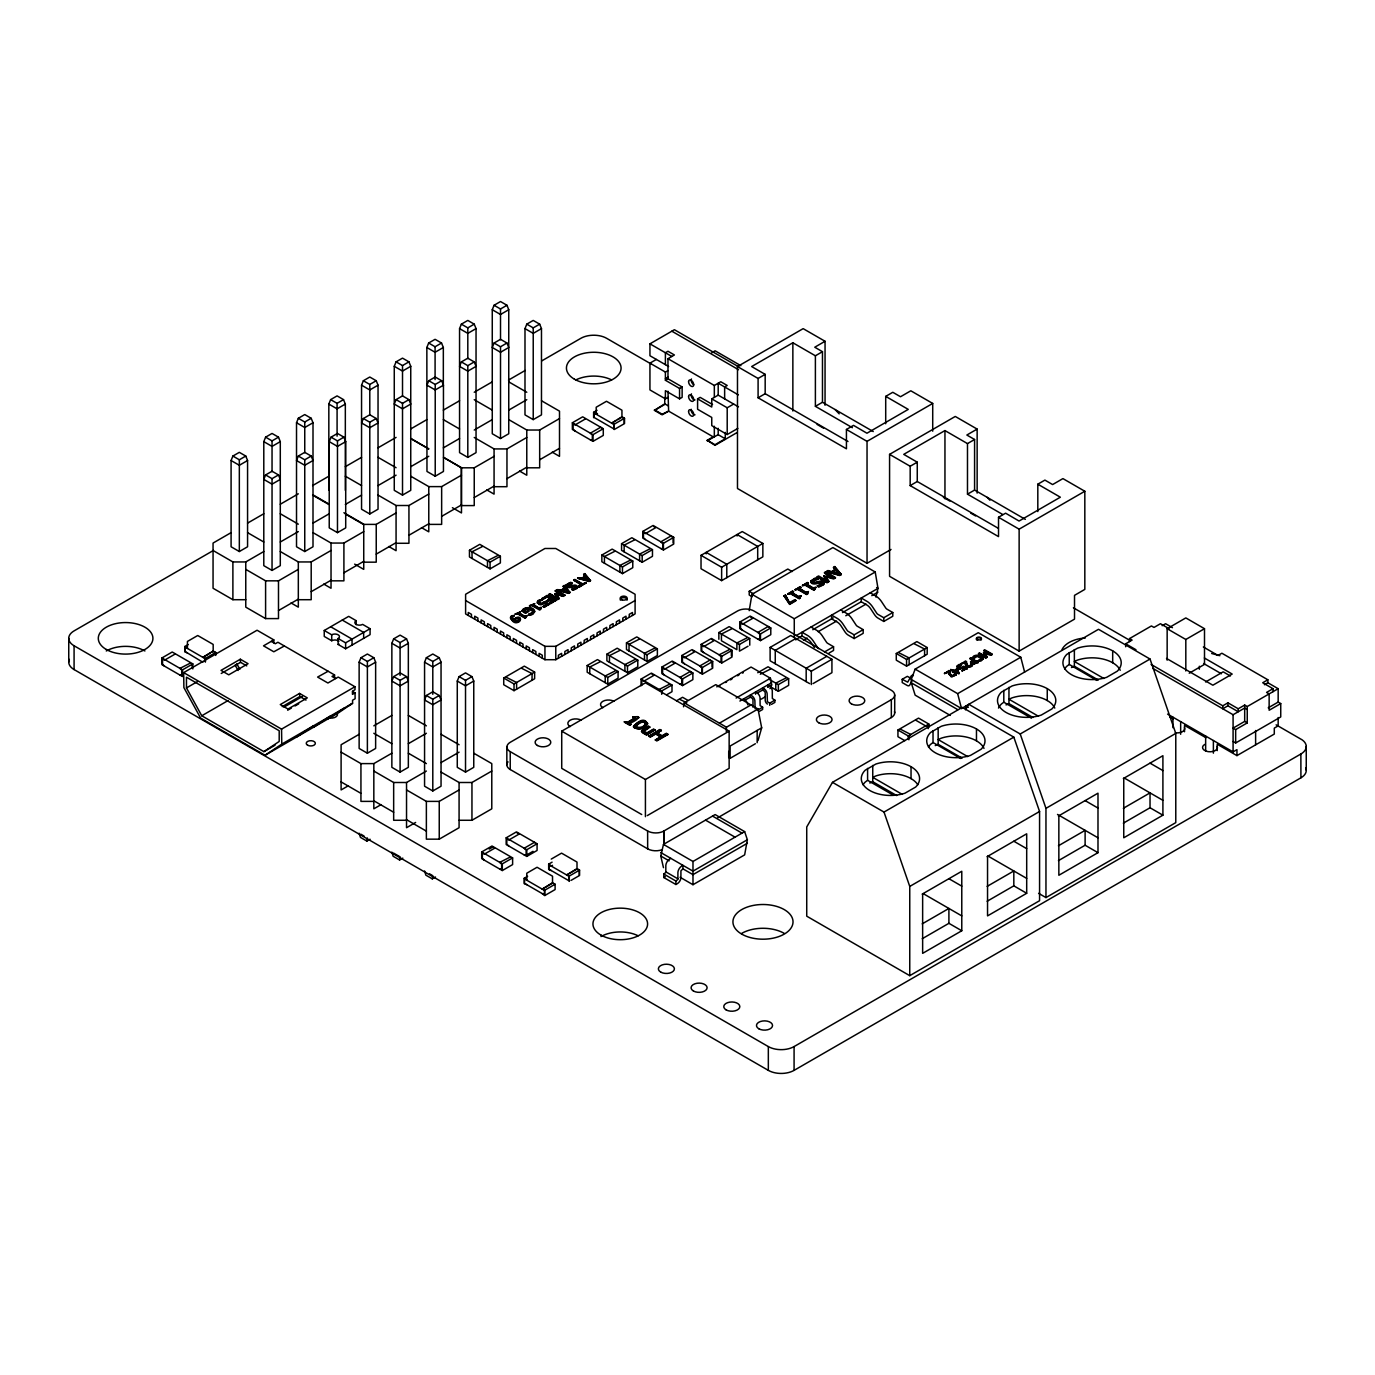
<?xml version="1.0" encoding="UTF-8"?>
<svg xmlns="http://www.w3.org/2000/svg" width="1375" height="1375" viewBox="0 0 1375 1375"><rect width="100%" height="100%" fill="white"/><g stroke="black" fill="none" stroke-linecap="round" stroke-linejoin="round"><path stroke-width="1.5" d="M533.07 611.377C534.377 614.9 525.508 613.645 529.306 615.347L530.148 615.175A7.769 4.486 0 0 0 532.847 614.161L534.634 611.325M950.039 672.581L949.042 670.484L944.505 673.561L948.973 671.962L944.505 673.114M966.591 663.025L965.594 660.928L961.056 664.005L965.525 662.406L961.056 663.558M981.647 659.295C981.698 655.394 973.706 654.414 973.534 658.711C970.097 654.552 983.022 653.434 983.005 658.797M726.292 731.5L726.464 727.22L758.003 709.002L761.681 727.822L758.003 740.592M948.922 672.977L948.973 671.516M965.473 663.42L965.525 661.959M635.388 727.031C647.488 711.786 648.88 733.356 635.388 726.584M511.827 618.028C516.364 613.388 510.331 617.289 513.219 619.678C528.619 612.597 515.677 631.503 510.434 617.289M958.152 666.995L961.314 664.916L958.392 667.459M982.953 659.33L981.922 657.181L978.278 655.634L974.772 655.995L972.366 658.041M956.897 666.273L958.616 668.353A2.578 1.495 0 0 0 960.489 668.628L963.273 667.494L965.233 668.628L962.156 670.845L965.233 668.628M359.133 833.216L360.422 837.375L366.867 841.087L367.383 837.977M391.858 852.105L393.147 856.264L399.575 859.977L400.091 856.848L393.508 853.05M424.566 870.977L425.855 875.153L432.3 878.866L432.798 875.737L429.516 873.83M525.748 617.203L526.814 615.656L524.477 616.103L518.736 612.786L524.477 616.55L526.814 616.103M749.203 610.672L751.953 594.309L832.906 547.577L875.222 572L877.989 588.362L875.909 597.094M683.513 706.802L684.234 702.831L715.791 684.63L758.003 709.002M633.514 726.791C648.347 708.503 653.95 735.247 633.669 727.392L633.514 726.344M971.764 662.458L973.552 660.464C980.77 661.478 972.194 666.05 971.764 662.011M663.472 867.659L660.773 856.023L663.472 844.405L715.137 814.567L744.648 831.617L747.364 839.747L744.648 854.872L692.983 884.709L680.075 877.25M810.82 580.8C810.288 585.475 817.025 584.031 819.603 582.708C826.925 583.653 813.914 585.698 818.812 587.022L823.47 584.839A4.417 2.544 0 0 0 823.9 583.395C821.992 577.964 815.736 584.341 812.505 581.659M641.472 731.448L648.484 726.103C652.97 728.011 637.57 732.239 647.419 732.617L653.589 729.042L654.981 729.85L646.714 735.075C643.294 734.439 647.866 732.463 645.322 734.267M973.603 658.677L977.195 656.356L981.664 658.9L977.625 660.997L981.492 659.209M948.922 673.733L951.277 676.93L955.952 675.091L954.903 674.042L951.878 676.191L950.073 673.131M971.283 665.259C975.408 665.5 964.563 670.502 965.473 664.177M950.263 715.413L915.148 695.148L911.281 682.808L911.281 679.456L915.148 669.127L978.261 632.689L1020.766 657.233L1024.616 672.1M812.402 581.556L817.97 579.288L816.337 578.342L811.113 580.748M231.086 460.522L232.891 456.053L239.336 452.341L245.764 456.053L247.569 460.522L247.569 546.769L239.336 551.53L231.086 546.769L231.086 460.522L239.336 465.283L247.569 460.522M263.794 441.633L265.598 437.164L272.044 433.452L278.489 437.164L280.294 441.633L280.294 565.658L272.044 570.419L263.794 565.658L263.794 441.633L272.044 446.394L280.294 441.633M265.598 474.942L263.794 479.411L272.044 484.155L280.294 479.411L278.489 474.942L272.044 471.23L265.598 474.942L272.044 478.655L278.489 474.942M296.519 422.744L298.323 418.292L304.752 414.562L311.197 418.292L313.002 422.744L313.002 546.769L304.752 551.53L296.519 546.769L296.519 422.744L304.752 427.505L313.002 422.744M298.323 456.053L296.519 460.522L304.752 465.283L313.002 460.522L311.197 456.053L304.752 452.341L298.323 456.053L304.752 459.783L311.197 456.053M328.831 490.342L328.831 404.078L330.636 399.627L337.081 395.897L343.527 399.627L345.331 404.078L345.331 490.342M329.227 441.633L331.031 437.164L337.477 433.452L343.905 437.164L345.709 441.633L345.709 527.88L337.477 532.641L329.227 527.88L329.227 441.633L337.477 446.394L345.709 441.633M361.556 385.189L363.361 380.738L369.789 377.025L376.234 380.738L378.039 385.189L378.039 509.214L369.789 513.975L361.556 509.214L361.556 385.189L369.789 389.95L378.039 385.189M363.361 418.516L361.556 422.967L369.789 427.728L378.039 422.967L376.234 418.516L369.789 414.786L363.361 418.516L369.789 422.228L376.234 418.516M394.264 366.317L396.069 361.848L402.514 358.136L408.942 361.848L410.747 366.317L410.747 490.342L402.514 495.103L394.264 490.342L394.264 366.317L402.514 371.061L410.747 366.317M396.069 399.627L394.264 404.078L402.514 408.839L410.747 404.078L408.942 399.627L402.514 395.897L396.069 399.627L402.514 403.339L408.942 399.627M443.455 385.189L435.222 389.95L426.972 385.189L428.777 380.738L435.222 377.025L441.65 380.738L443.455 385.189L443.455 471.453L435.222 476.214L426.972 471.453L426.852 347.497L428.656 343.028L435.084 339.316L441.53 343.028L443.334 347.497L443.334 385.361M459.559 328.608L461.364 324.156L467.809 320.427L474.238 324.156L476.042 328.608L476.042 452.633L467.809 457.394L459.559 452.633L459.559 328.608L467.809 333.369L476.042 328.608M461.364 361.917L459.559 366.386L467.809 371.147L476.042 366.386L474.238 361.917L467.809 358.205L461.364 361.917L467.809 365.647L474.238 361.917M492.267 309.719L494.072 305.267L500.517 301.538L506.962 305.267L508.75 309.719L508.75 433.744L500.517 438.505L492.267 433.744L492.267 309.719L500.517 314.48L508.75 309.719M359.133 662.183L360.938 657.731L367.383 654.019L373.828 657.731L375.633 662.183L375.633 748.447L367.383 753.208L359.133 748.447L359.133 662.183L367.383 666.944L375.633 662.183M494.072 343.028L492.267 347.497L500.517 352.258L508.75 347.497L506.962 343.028L500.517 339.316L494.072 343.028L500.517 346.758L506.962 343.028M391.858 643.311L393.662 638.842L400.091 635.13L406.536 638.842L408.341 643.311L408.341 767.336L400.091 772.097L391.858 767.336L391.858 643.311L400.091 648.055L408.341 643.311M524.992 328.608L526.78 324.156L533.225 320.427L539.67 324.156L541.475 328.608L541.475 414.872L533.225 419.616L524.992 414.872L524.992 328.608L533.225 333.369L541.475 328.608M393.662 676.62L391.858 681.072L400.091 685.833L408.341 681.072L406.536 676.62L400.091 672.891L393.662 676.62L400.091 680.333L406.536 676.62M424.566 662.183L426.37 657.731L432.798 654.019L439.244 657.731L441.048 662.183L441.048 786.208L432.798 790.969L424.566 786.208L424.566 662.183L432.798 666.944L441.048 662.183M426.37 695.509L424.566 699.961L432.798 704.722L441.048 699.961L439.244 695.509L432.798 691.78L426.37 695.509L432.798 699.222L439.244 695.509M457.273 681.072L459.078 676.62L465.523 672.891L471.952 676.62L473.756 681.072L473.756 767.336L465.523 772.097L457.273 767.336L457.273 681.072L465.523 685.833L473.756 681.072M519.595 619.97C514.938 625.075 512.772 615.158 519.509 619.884M769.948 688.652L771.667 684.939L770.43 678.236L751.059 667.047L716.753 686.864M982.953 658.883L980.873 661.134L977.556 661.031L982.712 659.398M538.605 602.027L542.266 599.947L538.33 600.273L537.161 602.834M534.548 611.944L532.847 613.714A7.769 4.486 0 0 1 530.148 614.728L529.306 614.9C525.577 613.834 537.556 612.803 531.352 609.503C529.238 606.839 519.922 609.692 525.714 612.012L528.705 610.998L525.714 611.566L523.514 610.294M912.089 680.745L909.614 685.266A4.125 2.389 60 0 1 907.139 685.42L902.206 682.567L902.206 679.302L907.362 676.328L910.594 678.184M513.219 619.678C524.408 610.552 521.159 630.008 510.778 618.578M635.422 726.619C647.144 714.931 648.931 729.936 635.628 726.98M832.477 782.341L806.73 826.959L806.73 916.18L909.752 975.666L1039.569 900.711L1039.569 811.491L1013.822 737.138L962.294 707.386L832.477 782.341L884.005 812.075L909.752 886.428L909.752 975.666M965.473 709.827L968.688 704.258L1020.216 733.992L1045.962 808.345L1045.962 897.583L1038.606 893.337M566.036 585.252L569.164 583.155L572.292 583.55L570.866 582.278C553.884 590.528 583.911 583.172 573.461 589.256C567.909 589.978 579.786 587.658 574.338 586.506C571.794 587.073 566.448 589.411 565.916 585.252M810.82 581.247L814.395 578.394L816.337 577.895L817.884 579.339M633.634 726.155C636.505 722.373 644.6 718.386 647.763 723.611M647.608 723.817C644.617 727.53 637.673 731.139 633.669 726.945M528.705 611.445L525.594 613.25C514.92 608.97 534.359 603.831 534.634 611.772M521.847 611.084C524.545 606.77 531.712 607.08 534.48 611.119M567.514 585.286L572.292 583.55M533.053 604.983L534.6 603.642L529.547 605.997L531.936 605.619L539.67 610.07L541.131 607.406L538.794 607.853L533.053 604.536L538.794 608.3L541.131 607.853M787.789 594.155L792.567 591.405L793.564 591.972L792.567 590.958L787.789 594.155L790.522 593.725L799.356 598.83L801.023 595.839L798.359 596.355L791.777 592.556L798.359 596.802L801.023 596.286M799.133 588.758L800.92 587.28L799.923 586.712L795.145 589.909L797.878 589.48L806.712 594.584L808.38 591.594L805.698 592.092L799.133 588.311L805.698 592.539L808.38 592.041M806.489 584.512L808.277 583.034L807.28 582.467L802.502 585.664L805.234 585.234L814.069 590.339L815.736 587.348L813.055 587.847L806.489 584.066L813.055 588.294L815.736 587.795M955.952 674.644L952.359 676.603L949.008 674.403M972.503 665.105L968.911 667.047L965.559 664.847M510.658 617.1L513.116 615.433L514.216 616.052M971.094 665.173L968.43 666.188L966.745 664.469M519.492 620.211C512.17 623.683 515.539 614.212 519.612 620.159M957.086 666.342L961.314 665.362L960.266 664.314C957.602 664.091 955.298 667.872 958.616 668.8A2.578 1.495 0 0 0 960.489 669.075L963.273 667.494M523.514 610.741L527.966 608.902L532.898 611.325M543.262 606.805C553.541 602.112 539.619 605.825 544.259 607.389L548.969 604.227L544.552 601.683L541.252 603.35L538.587 601.872M544.552 601.683C542.214 607.269 534.617 600.17 542.266 599.947M962.156 670.845L967.055 668.577L963.273 666.394L960.833 667.786L958.392 667.012M963.273 666.394L961.228 668.13L958.977 667.906M867.591 768.402L867.591 780.295L865.202 782.1A29.15 16.827 0 0 0 863.053 784.764M933.023 730.641L933.023 742.534L930.617 744.339A29.15 16.827 0 0 0 928.469 746.986M1003.802 690.319L1003.802 702.212L1001.413 704.017A29.15 16.827 0 0 0 998.508 708.073M1069.234 652.541L1069.234 664.452L1066.828 666.239A29.15 16.827 0 0 0 1064.68 668.903M546.855 604.278L544.569 602.972L541.32 604.278A3.008 1.736 0 0 1 539.138 603.969L537.419 602.817M544.569 602.972L541.32 604.725A3.008 1.736 0 0 1 539.138 604.416L537.35 601.545L541.062 599.706L542.266 600.394M526.814 615.656L525.353 618.337L517.636 613.869L515.247 614.247L520.3 611.892L518.736 613.233M541.131 607.406L540.564 609.555M801.023 595.839L799.82 596.853L800.37 598.245M808.38 591.594L807.177 592.608L807.727 594M815.736 587.348L814.584 588.827M263.897 751.644L279.194 741.469L279.194 730.727L186.467 677.205L186.467 687.93L201.747 715.773L263.897 751.644L275.034 745.216M273.814 642.864L273.814 639.891L257.073 630.231L183.666 672.616L183.889 687.603L200.63 718.094L265.031 755.27L281.772 744.116L352.602 703.227L352.55 700.219L355.128 698.741L355.042 692.88L352.602 691.47M296.587 737.052L313.328 725.897M313.328 727.392L330.069 716.238M328.127 718.833L344.867 707.678M352.602 703.227L338.439 712.886L265.031 755.27M232.891 456.053L239.336 459.783L245.764 456.053M265.598 437.164L272.044 440.894L278.489 437.164M298.323 418.292L304.752 422.005L311.197 418.292M330.636 399.627L337.081 403.339L343.527 399.627M363.361 380.738L369.789 384.45L376.234 380.738M396.069 361.848L402.514 365.561L408.942 361.848M428.656 343.028L435.084 346.758L441.53 343.028M461.364 324.156L467.809 327.869L474.238 324.156M494.072 305.267L500.517 308.98L506.962 305.267M345.331 404.078L337.081 408.839L328.831 404.078M443.334 347.497L435.084 352.258L426.852 347.497M331.031 437.164L337.477 440.894L343.905 437.164M428.777 380.738L435.222 384.45L441.65 380.738M526.78 324.156L533.225 327.869L539.67 324.156M231.086 532.641L213.056 543.056L213.056 588.259L232.891 599.706L245.764 599.706M247.569 523.119L263.794 513.752M280.294 504.247L298.323 493.831M312.606 485.581L328.831 476.214M345.331 466.692L361.556 457.325M378.039 447.803L396.069 437.387M410.627 429L426.852 419.616M443.334 410.111L459.559 400.744M474.238 392.253L492.267 381.855M213.314 550.516L74.078 630.884A18.219 10.519 0 0 0 74.078 645.769L74.078 669.556L768.333 1070.369A18.219 10.519 0 0 0 794.08 1070.369L1300.922 777.82A18.253 10.536 0 0 0 1305.666 767.663M508.475 380.102L525.181 370.459M541.887 360.817L580.869 338.302A18.219 10.519 0 0 1 606.633 338.302L651.252 364.066M213.056 550.481L232.891 561.945L245.764 561.945L263.794 551.53M280.294 542.008L298.323 531.609M313.002 523.119L329.227 513.752M345.331 504.47L361.556 495.103M378.039 485.581L396.069 475.166M410.747 466.692L428.777 456.277M443.334 447.872L459.559 438.505M474.238 430.031L492.267 419.616M508.75 410.111L526.78 399.695M668.611 366.506L649.945 355.73L649.945 343.836L674.403 329.708L738.805 366.884M667.975 397.358L665.397 398.853L649.945 389.933L649.945 363.155L656.373 359.442M245.764 569.37L265.598 580.834L278.489 580.834L298.323 569.37M280.294 551.53L298.323 561.945L311.197 561.945L331.031 550.481M313.002 532.641L331.031 543.056L343.905 543.056L363.739 531.609M345.331 513.975L363.361 524.391L376.234 524.391L396.069 512.944M378.039 495.103L396.069 505.502L408.942 505.502L428.777 494.055M410.747 476.214L428.777 486.613L441.65 486.613L461.484 475.166M452.409 507.702L461.484 512.944L461.484 467.723L443.455 457.325L461.364 467.809L474.238 467.809L494.072 456.362M474.238 437.473L494.072 448.92L506.962 448.92L526.78 437.473M508.75 419.616L526.78 430.031L539.67 430.031L559.505 418.584M665.397 398.853L665.397 390.672L679.559 398.853L682.138 397.358L682.138 386.959L667.975 378.778L667.975 358.703L674.403 354.973L667.975 351.261L665.397 352.756L665.397 364.65M161.923 657.955L182.531 669.848L182.531 676.552L161.923 664.658L161.923 657.955L172.219 652.008L192.827 663.902L192.827 668.92M187.413 652.902L184.834 651.853L184.834 646.508L188.272 644.531M572.361 422.778L582.673 416.831L603.281 428.725L603.281 435.411L592.969 441.358L572.361 429.464L572.361 422.778L592.969 434.672L603.281 428.725M593.622 417.639L593.622 412.294L597.059 410.3M649.945 363.155L665.397 372.075L667.975 370.597M597.489 413.48L596.2 414.219L596.2 407.223L606.495 401.277L621.947 410.197L621.947 417.192L617.702 419.65M665.397 378.623L667.975 377.145M711.786 352.739L715.103 350.814L740.867 365.681M665.397 372.075L665.397 380.256L667.975 378.778M278.489 610.569L298.323 599.122M311.197 591.68L331.031 580.233M343.905 572.791L363.739 561.344M376.234 554.125L396.069 542.678M408.942 535.253L428.777 523.789M441.65 516.364L461.484 504.917M474.238 497.544L494.072 486.097M506.962 478.655L526.78 467.208M539.67 459.783L559.505 448.319M202.881 657.37L213.177 650.977L215.755 652.455L215.755 655.428M204.205 656.597L210.358 653.039M211.887 652.163L213.177 651.406L215.359 652.678M182.531 669.848L192.827 663.902M616.189 420.527L611.652 423.139L621.947 416.745L624.525 418.241L624.525 423.586L614.23 429.533L614.23 424.188L624.525 418.241M202.881 656.923L205.442 658.402L215.755 652.455M665.397 380.256L679.559 388.438L682.138 386.959M736.863 432.678L714.983 445.328L707.248 440.275L714.983 444.727L725.278 438.78L718.197 434.689L713.694 437.147L668.611 411.125L662.166 414.838L654.448 410.369L664.744 403.838L668.284 405.883M654.448 410.369L664.744 404.422L664.744 397.444M891.034 549.45L867.041 563.303L737.481 488.503L737.481 366.558L803.155 328.642L825.052 341.275L825.052 405.281M186.467 687.93L197.605 681.502M654.448 409.784L662.166 414.236L668.611 411.125M240.333 659.227L221.014 670.381L228.748 674.833L248.067 663.695L240.333 659.227L240.556 662.32L246.744 665.895M273.814 639.891L263.519 645.837L273.814 651.784L284.35 645.975M667.975 358.703L714.33 385.464L720.775 381.752L727.203 385.464L724.642 386.959L724.642 398.853M873.245 431.561L822.473 402.256L822.473 351.691L815.392 355.781L792.859 342.77L751.644 366.558L765.17 374.361L765.17 393.697L847.997 441.512M221.238 673.475L240.556 662.32M737.842 428.416L727.203 434.534L711.752 425.614L711.752 417.433L697.589 409.269L697.589 398.853L700.167 397.358L712.559 404.525M697.589 398.853L711.752 407.034L711.752 398.853L718.197 395.141L738.478 406.845M737.481 366.558L758.089 378.452L765.17 374.361M338.869 641.283A4.555 2.63 0 0 0 331.702 640.75L324.242 636.436L324.242 630.489L348.7 616.361L356.177 620.675L356.177 624.628M825.052 341.275L814.756 347.222L822.473 351.691M469.459 550.292L479.772 544.345L500.38 556.239L500.38 562.925L490.067 568.872L469.459 556.978L469.459 550.292L490.067 562.186L500.38 556.239M711.752 398.853L727.203 407.773L733.648 404.061M201.747 715.773L227.992 700.614M758.089 378.452L758.089 397.788L765.17 393.697M338.147 638.516L345.623 642.83L370.081 628.702L370.081 634.648L345.623 648.777L338.147 644.462L338.147 638.516A4.555 2.63 0 0 0 338.147 634.803A4.555 2.63 0 0 0 331.702 634.803L324.242 630.489M707.248 440.275L713.694 436.545M707.248 440.859L713.694 437.147M299.578 693.43L280.259 704.584L287.994 709.036L307.312 697.898L299.578 693.43L299.802 696.523L305.989 700.098M334.572 677.944L334.572 674.97L331.994 676.448L335.637 678.562M282.236 706.664L299.802 696.523M283.989 707.145L302.38 696.523M360.938 657.731L367.383 661.444L373.828 657.731M393.662 638.842L400.091 642.555L406.536 638.842M287.667 710.222L291.345 708.108M295.023 705.977L298.702 703.862M815.392 355.781L815.392 406.33L822.473 402.256M183.666 672.616L281.548 729.128L354.956 686.744L355.008 689.734L352.43 691.23L352.464 694.375L355.042 692.88M601.855 555.053L612.167 549.106L632.775 561L632.775 567.686L622.463 573.633L601.855 561.739L601.855 555.053L622.463 566.947L632.775 561M621.569 543.675L631.864 537.728L652.472 549.622L652.472 556.308L642.177 562.255L621.569 550.361L621.569 543.675L642.177 555.569L652.472 549.622M642.812 531.403L653.125 525.456L673.733 537.35L673.733 544.053L663.42 550L642.812 538.089L642.812 531.403L663.42 543.297L673.733 537.35M349.009 705.616L351.587 704.12M885.706 423.758L885.706 396.378L892.788 392.288L900.522 396.739L910.817 390.792L932.714 403.442L932.714 431.183M426.37 657.731L432.798 661.444L439.244 657.731M541.853 598.434L542.867 599.019L547.078 596.595L550.258 598.864L547.078 597.042L542.867 599.466L541.853 598.881L547.198 595.341L555.775 600.291L550.413 603.831C545.514 602.181 561.378 597.781 549.398 603.247M556.394 594.43L563.303 596.389L564.867 595.048L563.303 595.942L556.394 594.43L559.092 598.383L557.511 599.741L548.952 594.344L550.086 593.691L557.477 598.4M555.225 590.717C574.888 600.136 551.134 592.316 556.291 590.098L564.867 595.048M557.098 589.634L561.481 589.875L564.747 587.984L563.131 586.145L564.283 585.492L569.972 592.539L568.562 593.364L557.098 590.081L568.562 592.917L569.972 592.109M581.23 584.873L573.667 580.061L574.819 579.408L582.364 583.773L586.266 582.691L579.356 587.125C576.022 585.2 585.75 583.344 578.359 586.541M577.62 577.775L582.003 578.016L585.269 576.125L583.653 574.303L584.805 573.633L590.494 580.697L589.084 581.505L577.62 578.222L589.084 581.058L590.494 580.25M515.247 614.247L520.3 612.339M529.547 605.997L534.6 604.089M541.853 598.881L547.198 595.788L555.775 600.737M548.952 594.791L550.086 594.138L555.62 597.334M555.225 591.164L556.291 590.545L564.867 595.495M557.098 590.081L561.481 590.322L564.747 587.984M564.747 588.431L563.131 586.592L564.283 585.492M573.667 580.508L574.819 579.855L582.364 584.22L586.266 583.137M577.62 578.222L582.003 578.462L585.269 576.125M585.269 576.572L583.653 574.75L584.805 573.633M515.247 613.8L517.636 613.422L525.353 617.891L525.817 616.962M518.736 612.786L520.3 611.892M529.547 605.55L531.936 605.172L540.564 609.108M533.053 604.536L534.6 603.642M571.673 589.531L573.031 590.322L577.105 588.397A3.867 2.234 0 0 0 577.483 587.142C575.592 583.43 558.783 589.531 572.292 583.103M562.616 595.427L554.675 593.759L562.616 594.98M562.77 590.253L565.417 588.723C575.867 597.592 552.544 586.317 568.133 591.817M583.292 578.394L585.939 576.881C596.389 585.75 573.083 574.475 588.655 579.975M562.77 590.7L565.417 588.723M583.292 578.841L585.939 576.881M553.627 600.806L551.272 599.466L547.353 601.734L546.339 601.15L550.258 598.434M521.847 610.637L525.594 612.803L528.705 610.998M546.339 601.15L550.258 598.864M546.339 600.703L547.353 601.287L551.272 599.019L553.627 600.359M758.089 397.788L846.433 448.8L846.433 429.464L853.514 425.373L866.955 433.228L908.256 409.389L885.706 396.378M571.673 589.084L573.031 589.875L577.105 587.95A3.867 2.234 0 0 0 577.483 586.695C575.231 582.312 569.594 588.586 567.411 585.097M543.262 606.358L544.259 606.942L548.969 604.227M549.398 602.8L550.413 603.384L555.775 600.291M548.952 594.344L557.511 599.294L559.092 598.383M578.359 586.094L579.356 586.678L586.266 582.691M359.133 734.319L341.103 744.734L341.103 789.938L348.373 785.744M373.828 725.845L391.858 715.43M846.433 429.464L867.041 441.358L932.714 403.442M459.078 676.62L465.523 680.333L471.952 676.62M701.027 555.345L742.242 531.558L762.85 543.452L762.85 556.841L721.634 580.628L701.027 568.734L701.027 555.345L721.634 567.239L762.85 543.452M465.609 600.531L544.947 646.336L555.775 646.336L635.095 600.531M1037.816 511.569L1037.816 484.189L1044.897 480.098L1052.614 484.567L1062.927 478.603L1084.823 491.253L1084.823 589.394L1074.511 595.358L1074.511 619.145L1019.133 651.114L889.573 576.314L889.573 454.369L955.264 416.453L977.144 429.086L977.144 493.109M503.731 678.03L524.322 666.136L534.634 672.083L534.634 678.769L514.027 690.68L503.731 684.733L503.731 678.03L514.027 683.977L534.634 672.083M1025.337 519.372L974.583 490.067L974.583 439.502L967.484 443.592L944.952 430.581L903.736 454.369L917.262 462.172L917.262 481.508L998.25 528.275M341.103 752.159L360.938 763.606L373.828 763.606L391.858 753.208M408.341 743.686L426.37 733.27M555.775 659.708L635.095 613.92L635.095 594.275L555.775 548.487L544.947 548.487L465.609 594.275L465.609 613.92L544.947 659.708L555.775 659.708L555.775 646.336M889.573 454.369L910.181 466.262L917.262 462.172M977.144 429.086L966.848 435.033L974.583 439.502M587.177 665.534L597.489 659.587L618.08 671.498L618.08 678.184L607.784 684.131L587.177 672.237L587.177 665.534L607.784 677.445L618.08 671.498M606.891 654.173L617.186 648.209L637.794 660.12L637.794 666.806L627.481 672.753L606.891 660.859L606.891 654.173L627.481 666.067L637.794 660.12M626.467 642.864L636.763 636.917L657.37 648.811L657.37 655.497L647.058 661.444L626.467 649.55L626.467 642.864L647.058 654.758L657.37 648.811M910.181 466.262L910.181 485.598L917.262 481.508M373.828 771.048L393.662 782.495L406.536 782.495L426.37 771.048M441.048 762.575L459.078 752.159M752.125 596.716L749.22 595.031L749.22 591.319L787.806 569.044L792.138 571.553M381.098 804.616L373.828 808.827L373.828 763.606M718.85 639.255L718.85 632.569L729.145 626.622L749.753 638.516L749.753 645.202M795.833 600.823L789.628 604.416L784.059 595.856L785.469 595.048L789.628 603.075L795.833 600.377L794.681 599.706L789.628 602.628M817.266 576.692L818.555 575.936L827.011 580.817L817.266 576.692L827.062 582.347L828.867 581.298L825.773 576.795L835.45 577.947L833.68 578.978L825.773 576.795M824.433 572.55C846.948 583.361 819.792 574.217 825.653 571.845L835.45 577.5M826.581 571.312L827.956 570.522L831.583 571.587L835.33 569.422L833.473 567.325L834.797 566.569L841.294 574.578L839.678 575.506L826.581 571.759L839.678 575.059L841.294 574.131M784.059 596.303L785.469 595.048M795.145 589.909L799.923 587.159L800.92 587.727M802.502 585.664L807.28 582.914L808.277 583.481M824.433 572.997L825.653 572.292L835.45 577.947M826.581 571.759L827.956 570.969L831.583 572.034L835.33 569.422M835.33 569.869L833.473 567.772L834.797 566.569M641.094 685.747L641.094 679.061L651.406 673.097L671.997 685.008L671.997 691.694L666.858 694.667M661.959 667.012L672.255 661.066L692.862 672.959L692.862 679.645L682.567 685.592L661.959 673.698L661.959 667.012L682.567 678.906L692.862 672.959M681.794 655.548L692.089 649.602L712.697 661.513L712.697 668.198L702.402 674.145L681.794 662.252L681.794 655.548L702.402 667.459L712.697 661.513M701.113 644.411L711.408 638.447L732.016 650.358L732.016 657.044L721.72 662.991L701.113 651.097L701.113 644.411L721.72 656.305L732.016 650.358M739.87 622.016L750.183 616.069L770.791 627.962L770.791 634.666L760.478 640.613L739.87 628.719L739.87 622.016L760.478 633.927L770.791 627.962M787.789 593.708L790.522 593.278L799.356 598.383L800.37 597.798M791.777 592.556L793.564 591.525M795.145 589.462L797.878 589.033L806.712 594.138L807.727 593.553M799.133 588.311L800.92 587.28M802.502 585.217L805.234 584.788L814.069 589.892L815.083 589.308M806.489 584.066L808.277 583.034M817.884 578.892L813.587 579.906L812.505 582.106C815.805 584.736 820.6 579.047 823.728 582.948M827.011 581.264L823.814 576.022L832.872 577.431M823.814 576.469L832.872 577.861M967.484 443.592L967.484 494.158L974.583 490.067M366.867 841.087L370.081 839.231M833.061 572.017L836.069 570.281C847.962 580.319 821.477 567.497 839.18 573.805M406.536 789.938L426.37 801.384L439.244 801.384L459.078 789.938M441.048 772.097L459.078 782.495L471.952 782.495L491.786 771.048M641.712 814.533L561.722 768.35L561.722 731.156L645.425 682.842L729.145 731.156L729.145 768.35L647.281 815.598M817.266 585.681L818.812 586.575L823.47 584.392A4.417 2.544 0 0 0 823.9 582.948M817.266 586.128C832.82 578.875 810.614 586.283 810.7 581.298M784.059 595.856L789.628 603.969L795.833 600.377M817.266 577.139L827.062 582.794L828.867 581.298M415.628 822.456L406.536 827.716L406.536 782.495M718.85 632.569L739.458 644.462L749.753 638.516M641.094 679.061L661.702 690.955L671.997 685.008M751.953 594.309L794.269 618.733L875.222 572M748.034 646.198L739.458 651.148L739.458 644.462M624.387 721.738L627.516 722.236L634.906 717.973L627.516 722.683L624.387 721.738L629.767 724.831L630.884 724.195L629.767 725.278L624.387 722.184M634.906 718.42L632.895 716.822L637.725 716.667C641.747 719.984 614.264 729.919 638.859 717.32M632.895 717.269L634.975 717.2M399.575 859.977L402.806 858.12M676.552 700.752L682.567 697.28L687.706 700.253M809.6 683.598L770.12 660.791L770.12 647.402L790.711 635.508L831.927 659.295L831.927 672.684L813.038 683.598M426.37 801.384L426.37 839.163L439.244 839.163L459.078 827.716L459.078 782.495M459.078 820.273L471.952 820.273L491.786 808.827L491.786 763.606L473.756 753.208M910.181 485.598L998.525 536.611L998.525 517.275L1005.606 513.184L1019.064 521.039L1060.348 497.2L1037.816 484.189M796.125 635.628L877.989 588.362L876.597 587.555M797.981 638.275L801.677 636.127M812.797 629.716L833.198 617.942M842.463 612.597L860.991 601.889M871.802 595.65L877.989 592.075M649.877 727.341L648.484 726.55C642.503 726.67 638.602 734.353 646.233 733.734M649.877 726.894L644.119 730.28L643.586 731.827L647.419 733.064L653.589 729.489L654.981 730.297M803.464 640.2L807.142 638.069M818.194 631.692L836.584 621.07M845.78 615.759L866.027 604.089M645.322 733.82L646.714 734.628L654.981 729.85M757.745 672.719L768.041 666.772L788.648 678.666L788.648 685.352L778.353 691.298L770.619 686.847M648.845 735.848L650.306 736.691L655.703 733.58L660.773 736.948L655.703 734.027L650.306 737.138L648.845 736.295L659.863 729.489L661.323 730.331L658.436 732.445M648.845 736.295L659.863 729.936L661.323 730.778M657.009 732.823L662.08 735.762L666.394 733.253L667.855 734.559L666.394 733.7L662.08 736.209L657.009 733.27L661.323 730.331M760.323 674.197L770.619 669.006M998.525 517.275L1019.133 529.169L1084.823 491.253M667.855 734.559L656.838 740.919L655.377 740.077L660.773 736.502M655.377 740.077L660.773 736.948M655.377 739.63L656.838 740.472L667.855 734.112M736.123 698.053L770.43 678.236M824.536 651.939L833.559 646.731L833.559 650.444L829.039 653.056M854.15 634.837L863.173 629.63L863.173 633.342L854.15 638.55L848.323 635.181A7.528 4.348 60 0 1 844.955 631.847L841.053 625.917A8.766 5.053 60 0 0 837.134 622.033L831.617 618.853L831.617 615.123L837.667 618.647A13.32 7.683 60 0 1 842.669 623.58L847.086 630.283A2.973 1.719 60 0 0 848.203 631.4L854.15 634.837L854.15 638.55M883.781 617.736L892.788 612.528L892.788 616.241L883.781 621.448L877.955 618.08A7.528 4.348 60 0 1 874.586 614.745L870.684 608.816A8.766 5.053 60 0 0 866.748 604.931L861.248 601.752L861.248 598.022L867.298 601.545A13.32 7.683 60 0 1 872.3 606.478L876.717 613.181A2.973 1.719 60 0 0 877.834 614.298L883.781 617.736L883.781 621.448M432.3 878.866L435.514 877.009M739.905 701.044L771.667 682.705M481.697 851.95L492.009 846.003L512.617 857.897L512.617 864.583L502.305 870.547L481.697 858.636L481.697 851.95L502.305 863.844L512.617 857.897M506.172 837.822L516.467 831.875L537.075 843.769L537.075 850.472L526.78 856.419L506.172 844.508L506.172 837.822L526.78 849.716L537.075 843.769M743.325 699.05L745.044 700.064L750.423 697.194L751.695 697.95A1.822 1.048 60 0 1 752.984 700.167L752.984 707.231M755.562 694.22L755.562 691.986L757.281 693L764.517 689.064A4.555 2.63 60 0 1 767.13 693.722L767.405 701.783L769.742 703.141L774.881 700.167L774.881 702.402L771.444 704.395M768.092 687.002L771.667 684.939M489.208 849.097L492.645 847.12M826.788 656.322L806.18 668.233L806.18 681.605M768.9 679.164L778.353 684.612L788.648 678.666M719.434 723.164L750.973 704.945M761.148 699.188L764.723 697.125M770.12 647.402L811.319 671.206L831.927 659.295M757.505 710.205L762.644 707.231L762.644 709.466L759.223 711.459M561.722 731.156L645.425 779.487L729.145 731.156M524.202 854.923L526.127 855.302L533.002 851.331M761.681 727.822L730.125 746.041L730.125 758.312L728.716 757.505L728.716 751.369M896.277 653.503L916.884 641.592L927.18 647.556L927.18 654.242L906.572 666.136L896.277 660.189L896.277 653.503L906.572 659.45L927.18 647.556M551.255 859.083L561.55 853.136L577.002 862.056L577.002 869.052L566.706 874.998L577.002 868.605L579.58 870.1L579.58 875.445L570.986 880.413M730.125 758.312L755.373 743.738M526.78 884.675L524.202 883.627L524.202 878.264L527.639 876.287M551.255 870.547L548.677 869.498L548.677 864.153L552.097 862.159M552.527 865.339L551.255 866.078L548.677 864.153M526.78 880.206L526.78 873.211L537.075 867.264L552.527 876.184L552.527 883.18L542.231 889.127L552.527 882.733L555.105 884.228L555.105 889.573L544.809 895.52L542.231 893.595M542.231 888.68L544.809 890.175L555.105 884.228M566.706 874.552L569.284 876.047L579.58 870.1M663.884 844.886L663.884 830.998L891.327 699.686A11.567 6.669 0 0 0 891.327 690.284L753.913 610.981A11.567 6.669 0 0 0 737.584 610.964L510.245 742.294A11.567 6.669 0 0 0 510.228 751.661L510.228 769.519L647.659 848.839L647.625 830.998A11.567 6.669 0 0 0 663.97 830.998L663.97 844.869M953.236 671.43L950.709 669.522L954.181 670.433L957.43 668.559L958.959 673.698L953.15 672.392L953.236 670.983L952.359 671.945M972.727 660.43L969.977 658.402L970.956 657.834L978.313 662.527L972.073 664.211L970.544 661.736L972.727 659.983L970.527 662.956M978.519 653.469L979.498 652.902L985.823 657.009L979.498 653.348L978.519 653.916L985.875 657.714L987.216 656.923L984.912 653.555L992.166 654.517L990.825 655.291L984.912 653.555M983.898 650.358C1000.725 658.402 980.375 651.905 984.809 649.842L992.166 654.087M944.505 673.561L950.073 671.086M950.709 669.969L954.181 670.433M961.056 664.005L966.625 661.53M969.977 658.848L970.956 658.281L978.313 662.527M983.898 650.805L992.166 654.517M972.366 657.594L973.603 658.23M990.241 654.466L983.434 652.97L990.241 654.019M952.359 671.498L958.959 673.252M954.972 670.897L957.447 669.47C960.97 676.895 950.555 667.923 957.842 672.547M954.972 671.344L957.447 669.47M976.491 662.612L973.552 660.911C969.444 662.406 975.047 664.52 976.491 662.166M954.903 674.042L952.531 675.812L950.417 674.644M971.455 664.486L968.43 666.634L966.625 663.575M954.852 674.523L955.952 675.091M971.403 664.967L972.503 665.534M962.156 670.398L967.055 668.577M978.313 662.08L974.084 663.987L970.716 662.853M978.519 653.916L985.875 658.161L987.216 656.923M717.509 817.884L891.327 717.527A11.567 6.669 0 0 0 894.489 711.545M670.828 858.361L669.298 859.272A5.706 3.3 -60 0 0 665.827 865.288L665.809 872.455L663.798 874.036L663.798 877.525L675.881 884.503L677.377 883.644A5.036 2.905 -60 0 0 680.9 876.958L680.934 870.822L682.911 868.828L692.983 874.638L747.364 843.236M915.148 669.127L957.653 693.653L1020.766 657.233M904.819 740.661L897.944 736.708L897.944 730.005L918.552 718.111L928.847 724.058L928.847 727.409M897.944 730.005L908.256 735.952L928.847 724.058M663.798 877.525L665.294 876.666M663.472 844.405L692.983 861.455L744.648 831.617M911.281 679.456L961.52 708.538L1098.505 629.303L1150.033 659.038L1175.78 733.408L1175.78 822.628L1045.962 897.583M663.798 874.036L675.881 881.014L677.892 879.416L677.909 872.266A5.706 3.3 -60 0 1 681.381 866.25L682.911 865.339L682.911 868.828M747.364 839.747L692.983 871.148L660.773 852.552M1129.545 641.558L1129.545 638.584L1151.425 625.952L1154.003 627.43L1160.448 623.717L1169.042 628.667M1125.678 646.766L1125.678 643.792L1132.106 640.08L1129.545 638.584M1162.167 625.694L1165.605 623.717L1172.462 627.688M1167.152 660.189L1167.152 628.702L1185.817 617.908L1204.5 628.702L1204.5 664.383L1189.22 673.217M884.005 812.075L1013.822 737.138M1020.216 733.992L1150.033 659.038M1167.152 628.702L1185.817 639.478L1204.5 628.702M1205.6 681.966L1223.166 671.825L1230.384 675.984M909.752 886.428L1039.569 811.491M1151.064 664.4L1222.788 705.805L1227.927 702.831L1238.239 708.778L1244.684 705.066L1247.245 706.544L1278.166 688.703L1278.166 702.092L1268.231 707.816M1278.166 688.703L1267.853 682.756L1267.853 679.783L1262.714 682.756L1273.009 688.703L1273.009 691.677M1045.962 808.345L1175.78 733.408M1238.239 708.778L1238.239 711.752L1227.927 705.805L1222.788 708.778L1222.788 705.805M1264.416 684.733L1267.853 682.756M1273.009 688.703L1266.564 692.416L1269.142 693.911L1269.142 710.256L1280.744 703.57L1280.744 716.959L1235.661 742.981L1233.083 741.486M922.212 894.111L961.778 871.269L961.778 930.755L922.642 953.356L922.642 893.87M987.13 856.642L1026.695 833.8L1026.695 893.286L987.542 915.888L987.542 856.402M1152.886 668.422L1233.083 714.725L1244.684 708.039L1247.245 709.517M1058.423 816.028L1097.989 793.186L1097.989 852.672L1058.853 875.273L1058.853 815.788M1123.341 778.559L1162.906 755.7L1162.906 815.186L1123.753 837.788L1123.753 778.319M1247.245 722.906L1244.684 721.411L1233.083 728.114L1235.661 729.592L1247.245 722.906L1247.245 706.544M922.212 923.862L948.905 908.445L948.905 923.313L922.212 938.73M987.13 886.377L1013.822 870.977L1013.822 885.844L987.13 901.261M1058.423 845.78L1085.116 830.362L1085.116 845.23L1058.423 860.647M1123.341 808.294L1150.033 792.877L1150.033 807.761L1123.341 823.161M1167.581 714.089L1233.083 751.902L1236.95 749.667L1236.95 755.614L1217.236 744.253L1217.236 750.613M1236.95 755.614L1274.298 734.061L1274.298 728.114L1278.166 725.88L1278.166 717.544M328.127 671.258L317.608 677.067L327.92 683.014L338.216 677.067L354.956 686.744M1071.469 667.528L1074.373 666.222L1098.333 680.058M1006.036 704.928L1008.958 703.639L1032.917 717.475M935.258 745.611L938.163 744.322L962.122 758.141M869.825 783.028L872.747 781.722L896.689 795.558M514.216 615.605L511.173 616.069L510.486 618.389M526.78 467.809L539.67 467.809L539.67 430.031M494.072 486.698L506.962 486.698L506.962 448.92M428.777 524.391L441.65 524.391L441.65 486.613M396.069 543.28L408.942 543.28L408.942 505.502M363.361 562.169L376.234 562.169L376.234 524.391M331.031 580.834L343.905 580.834L343.905 543.056M298.323 599.706L311.197 599.706L311.197 561.945M245.764 561.945L245.764 607.148L265.598 618.595L278.489 618.595L278.489 580.834M373.828 801.384L360.938 801.384L360.938 763.606M406.536 820.273L393.662 820.273L393.662 782.495M646.233 733.288L641.523 731.431M647.625 830.998L510.245 751.661M647.659 848.839L647.625 848.839A11.567 6.669 0 0 0 662.217 849.664M1211.667 653.503L1219.883 655.686M815.392 406.33L852.397 427.711M967.484 494.158L1002.65 514.456M671.825 331.186L738.547 369.703M1267.853 679.783L1221.877 653.228L1218.009 655.462L1203.348 646.989M817.059 424.411L823.505 428.123M943.405 497.355L949.85 501.067M970.767 513.15L975.597 515.934M1204.362 657.989L1232.189 674.059L1212.87 685.214L1166.498 658.436M1278.166 702.092L1280.744 703.57M649.945 343.836L671.825 356.469M738.375 394.883L718.197 383.23L718.197 395.141M1203.606 663.506L1221.395 673.767M1073.411 607.802L1129.202 640.011M1276.12 724.831L1302.211 739.905A18.253 10.536 0 0 1 1300.87 753.998L1300.922 777.82M1125.678 643.792L1135.973 649.739M1300.87 753.998L794.08 1046.581A18.219 10.519 0 0 1 768.333 1046.581L768.333 1070.369M668.611 410.523L667.975 391.222M1103.867 678.494L1074.373 661.478L1077.502 660.086A29.15 16.827 0 0 1 1120.23 670.295M1169.661 716.77L1173.236 718.833M1205.944 737.722L1184.528 725.364L1184.528 731.741M1069.234 664.452L1096.872 680.402M621.947 417.192L624.147 418.464L624.147 422.916M593.622 412.294L596.2 413.772M611.652 422.692L614.23 424.188M602.628 429.086L600.703 427.23L590.391 433.177L592.333 435.033L592.333 440.241L590.391 439.88M508.75 381.855L526.78 392.253M541.475 400.744L559.505 411.142L559.505 456.362L552.234 452.152M870.255 592.814L876.305 596.337A13.32 7.683 60 0 1 881.306 601.287L885.723 607.973A2.973 1.719 60 0 0 886.841 609.091L892.788 612.528M969.977 658.402L972.727 659.983M1150.033 763.142L1162.906 770.584M963.273 666.841L967.055 669.023M963.273 667.941L965.233 669.075M958.959 673.698L957.43 668.559M1038.434 716.255L1008.958 699.239L1012.069 697.864A29.15 16.827 0 0 1 1054.797 708.073M950.709 669.522L953.236 670.983M1003.802 702.212L1031.439 718.18M840.641 609.916L846.691 613.439A13.32 7.683 60 0 1 851.692 618.389L856.109 625.092A2.973 1.719 60 0 0 857.227 626.192L863.173 629.63M474.238 399.695L492.267 410.111M1124.269 778.009L1162.906 800.319M1150.033 807.761L1162.906 815.186M968.327 707.334L965.955 705.959L965.955 709.242M653.761 526.573L655.686 527.691L645.391 533.638L643.466 532.52L643.466 537.728L645.391 539.584M911.281 682.808L957.791 709.655M902.206 679.302L907.689 682.155L911.161 676.053A3.695 2.131 60 0 1 913.378 675.623M749.22 591.319L753.552 593.828M811.009 627.017L817.059 630.541A13.32 7.683 60 0 1 822.061 635.491L826.495 642.194A2.973 1.719 60 0 0 827.612 643.294L833.559 646.731M443.334 419.616L459.559 429M519.527 471.041L526.78 475.234L526.78 430.031M1085.116 800.611L1097.989 808.053M750.819 617.186L752.761 618.303L742.448 624.25L740.523 623.133L740.523 628.341L742.448 630.197M770.137 628.341L768.212 626.484L757.9 632.431L759.842 634.288L759.842 639.495L757.9 639.117M967.656 756.577L938.163 739.561L941.291 738.169A29.15 16.827 0 0 1 984.002 748.395M410.747 438.436L428.777 448.852M410.627 438.505L428.656 448.92M933.023 742.534L960.661 758.484M1057.513 814.43L1097.989 837.788M486.802 489.93L494.072 494.123L494.072 448.92M1085.116 845.23L1097.989 852.672M712.061 639.564L713.986 640.681L703.691 646.628L701.748 645.511L701.748 650.719L703.691 652.575M378.039 457.325L396.069 467.723M573.667 580.061L581.23 584.427M692.742 650.719L694.667 651.836L684.372 657.783L682.43 656.666L682.43 661.873L684.372 663.73M774.881 700.167L772.337 698.466L772.286 690.748A4.555 2.63 60 0 0 769.519 685.936L767.8 684.939L767.8 687.156M1013.822 841.225L1026.695 848.667M762.644 707.231L760.117 705.581L760.048 697.812A4.555 2.63 60 0 0 757.281 693M902.223 794.355L872.747 777.322L875.858 775.947A29.15 16.827 0 0 1 917.83 784.764M672.908 662.183L674.833 663.283L664.538 669.247L662.595 668.13L662.595 673.32L664.538 675.194M692.227 673.32L690.302 671.464L679.989 677.411L681.914 679.284L681.914 684.475L679.989 684.114M345.331 476.214L361.556 485.581M867.591 780.295L893.389 795.197M421.506 527.622L428.777 531.833L428.777 486.613M988.058 856.092L1026.695 878.402M544.552 602.13L548.969 604.673M544.569 603.419L546.855 604.725M652.042 674.214L653.967 675.331L643.672 681.278L641.747 680.161L641.747 685.369M1013.822 885.844L1026.695 893.286M686.847 702.745L679.989 699.514M684.234 702.831L726.464 727.22M661.066 691.316L659.123 689.459L669.436 684.252M313.002 494.88L329.227 504.247M343.905 512.72L363.739 524.167L363.739 569.37L354.647 564.128M312.606 495.103L328.831 504.47M388.798 546.511L396.069 550.705L396.069 505.502M948.905 878.711L961.778 886.136M638.859 717.767L637.725 716.667M632.895 716.822L634.906 717.973M280.294 513.752L298.323 524.167M628.942 723.061L630.884 724.195M628.942 723.508L630.884 724.642M923.141 893.578L961.778 915.888M948.905 923.313L961.778 930.755M247.569 532.641L263.794 542.008M323.761 584.066L331.031 588.259L331.031 543.056M712.525 816.08L742.036 833.13M705.53 820.119L735.058 837.169M370.081 628.702L362.622 624.387A4.555 2.63 0 0 1 356.177 624.387A4.555 2.63 0 0 1 356.177 620.675M342.272 620.073L363.653 632.414L363.653 638.361M291.053 602.955L298.323 607.148L298.323 561.945M330.67 626.759L352.052 639.1L352.052 645.064M660.773 856.023L669.161 860.87M408.341 715.43L426.37 725.845M441.048 734.319L459.078 744.734M334.572 674.97L277.905 642.245L275.327 643.741L271.253 641.386M665.792 871.836L677.875 878.814M373.828 733.27L391.858 743.686M408.341 753.208L426.37 763.606M517.12 832.992L519.045 834.109L508.75 840.056L506.808 838.939L506.808 844.147L508.75 846.003M536.439 844.147L534.497 842.291L524.202 848.237L526.127 850.094L526.127 855.302M577.002 869.052L579.202 870.323L579.202 874.775M184.834 646.508L187.413 647.986M524.202 878.264L526.78 879.759M341.103 781.911L360.938 793.358M373.828 800.783L393.662 812.247M406.536 819.672L426.37 831.136M74.078 645.769L768.384 1046.616M794.08 1070.369L794.08 1046.581M360.783 834.161L364.083 836.069M818.761 648.605L818.589 648.502A2.973 1.719 60 0 1 817.472 647.384L813.055 640.681A13.32 7.683 60 0 0 808.053 635.748L802.003 632.225L802.003 635.955L807.52 639.134A8.766 5.053 60 0 1 811.439 643.019L814.361 647.47M764.363 688.927L762.644 687.913L762.644 690.13L763.933 690.886A1.822 1.048 60 0 1 765.222 693.103L765.222 700.167A3.18 1.839 60 0 0 767.473 704.086M513.219 619.231L511.947 617.994M987.198 497.355L989.931 500.225M835.089 409.527L839.197 413.858M839.18 574.252L836.069 570.281M585.939 577.328L588.655 580.422M755.081 708.761L754.892 700.786A4.555 2.63 60 0 0 752.125 695.991L750.423 694.977L750.423 697.194M834.797 567.016L841.294 574.578M584.805 574.08L590.494 580.697M564.283 585.922L569.972 592.539M984.912 654.002L987.216 657.37M825.773 577.242L828.867 581.745M556.394 594.877L559.092 598.83M983.434 652.97L985.823 657.009M823.814 576.022L827.011 580.817M554.675 593.759L557.477 597.953M236.792 663.764L239.852 669.333M235.142 665.105L238.098 670.484M785.469 595.495L789.628 603.075M957.653 693.653L961.52 708.538M950.211 674.455L950.039 672.134M957.447 669.917L957.842 672.994M966.591 662.578L966.625 664.022M281.548 729.128L281.772 744.116M965.473 662.973L965.473 664.623M948.922 672.53L948.922 674.18M632.466 615.433L632.448 612.477L629.234 614.333L629.234 617.306M626.038 619.145L626.003 616.189L622.789 618.045L622.789 621.019M619.592 622.858L619.575 619.902L616.344 621.758L616.344 624.731M613.147 626.587L613.13 623.631L609.916 625.488L609.916 628.461M606.719 630.3L606.684 627.344L603.47 629.2L603.47 632.173M600.273 634.013L600.256 631.056L597.025 632.913L597.025 635.886M593.828 637.742L593.811 634.786L590.597 636.642L590.597 639.616M587.4 641.455L587.366 638.498L584.152 640.355L584.152 643.328M580.955 645.167L580.938 642.211L577.706 644.067L577.706 647.041M574.527 648.897L574.492 645.923L571.278 647.797L571.278 650.77M568.081 652.609L568.047 649.653L564.833 651.509L564.833 654.483M561.636 656.322L561.619 653.366L558.388 655.222L558.388 658.195M542.334 658.212L542.3 655.222L539.086 653.366L539.086 656.339M535.889 654.483L535.872 651.492L532.641 649.636L532.641 652.609M529.461 650.77L529.427 647.78L526.213 645.923L526.213 648.897M523.016 647.058L522.998 644.067L519.767 642.211L519.767 645.184M516.57 643.328L516.553 640.355L513.339 638.481L513.339 641.455M510.142 639.616L510.108 636.625L506.894 634.769L506.894 637.742M503.697 635.903L503.68 632.913L500.448 631.056L500.448 634.03M497.252 632.191L497.234 629.2L494.02 627.327L494.02 630.317M490.823 628.461L490.789 625.47L487.575 623.614L487.575 626.587M484.378 624.748L484.361 621.758L481.13 619.902L481.13 622.875M477.933 621.036L477.916 618.045L474.702 616.189L474.702 619.163M471.505 617.306L471.47 614.316L468.256 612.459L468.256 615.433M1306.25 746.419L1306.25 770.223M1255.616 730.52L1255.616 744.837M1244.684 705.066L1244.684 721.411M1235.661 729.592L1235.661 742.981M1233.083 714.725L1233.083 751.902M1227.927 702.831L1227.927 705.805M1213.386 740.523L1213.386 753.173M1205.652 736.072L1205.652 750.819M1199.344 666.239L1199.344 669.212M1185.817 639.478L1185.817 670.966M1180.661 721.634L1180.661 734.284M1172.944 717.183L1172.944 727.719M1112.684 650.856A29.15 16.827 0 0 1 1117.308 671.172L1106.652 677.325A29.15 16.827 0 0 1 1071.469 674.661A29.15 16.827 0 0 1 1066.828 654.345L1077.502 648.192A29.15 16.827 0 0 1 1112.684 650.856L1112.684 662.767M1074.373 649.567L1074.373 666.222M1047.252 688.634A29.15 16.827 0 0 1 1051.892 708.95L1041.219 715.103A29.15 16.827 0 0 1 1006.036 712.439A29.15 16.827 0 0 1 1001.413 692.123L1012.069 685.97A29.15 16.827 0 0 1 1047.252 688.634L1047.252 700.528M1019.133 529.169L1019.133 651.114M1008.958 687.345L1008.958 703.639M976.473 728.956A29.15 16.827 0 0 1 981.097 749.255L970.441 755.425A29.15 16.827 0 0 1 935.258 752.744A29.15 16.827 0 0 1 930.617 732.428L941.291 726.275A29.15 16.827 0 0 1 976.473 728.956L976.473 740.85M944.952 430.581L944.952 498.816M938.163 727.667L938.163 744.322M928.211 728.647L928.211 725.175L926.286 726.292L915.973 720.345M924.602 655.72L924.602 649.034L914.306 643.827M911.041 766.717A29.15 16.827 0 0 1 915.681 787.033L905.008 793.186A29.15 16.827 0 0 1 869.825 790.522A29.15 16.827 0 0 1 865.202 770.206L875.858 764.053A29.15 16.827 0 0 1 911.041 766.717L911.041 778.628M909.15 664.658L909.15 657.955L898.855 652.747M908.892 739.802L908.892 736.33L910.817 734.473L900.522 729.266M908.256 735.952L908.256 739.303M906.572 659.45L906.572 666.136M894.712 695.011L894.712 712.852M891.327 699.686L891.327 717.578M872.747 765.428L872.747 781.722M867.041 441.358L867.041 563.303M811.319 671.206L811.319 684.578M795.867 639.977L795.867 638.481L775.259 650.375L775.259 663.764M794.269 618.733L794.269 636.694M792.859 342.77L792.859 411.005M786.07 677.927L775.775 683.134L775.775 689.82M778.353 684.612L778.353 691.298M769.742 703.141L769.742 705.375M760.478 633.927L760.478 640.613M757.694 559.814L757.694 546.425L737.086 534.531L737.086 536.009M757.161 730.417L757.161 742.706M747.175 637.777L736.88 642.967L736.88 649.67L721.428 640.75L721.428 634.047L731.723 628.839M731.38 650.719L731.38 655.927M729.438 649.602L719.142 654.809L721.067 656.666L721.067 661.873L719.142 661.513M727.203 407.773L727.203 434.534M726.791 577.655L726.791 564.266L706.183 552.372L706.183 553.867M725.278 432.386L725.278 439.381M721.634 567.239L721.634 580.628M721.72 656.305L721.72 662.991M718.197 428.295L718.197 434.689M714.33 385.464L714.33 397.358M714.33 426.267L714.33 436.923M712.061 667.081L712.061 661.873L710.119 660.017L699.823 665.964L701.748 667.82L701.748 673.028L699.823 672.667M702.402 667.459L702.402 674.145M692.983 861.455L692.983 884.709M682.567 678.906L682.567 685.592M679.559 388.438L679.559 398.853M675.881 881.014L675.881 884.503M673.08 542.936L673.08 537.728L671.155 535.872L660.842 541.819L662.784 543.675L662.784 548.883L660.842 548.505M663.42 543.297L663.42 550M661.702 690.955L661.702 694.289M654.792 648.072L644.497 653.28L644.497 659.966M649.894 548.883L639.598 554.091L639.598 560.777M647.058 654.758L647.058 661.444M645.425 779.487L645.425 816.681M642.177 555.569L642.177 562.255M639.341 639.152L629.028 644.342L629.028 651.045M635.216 659.364L624.92 664.572L624.92 671.275M634.442 539.963L624.147 545.153L624.147 551.856M630.197 560.261L619.884 565.452L619.884 572.155M627.481 666.067L627.481 672.753M622.463 566.947L622.463 573.633M619.764 650.444L609.452 655.652L609.452 662.337M615.519 670.742L605.206 675.95L605.206 682.636M614.745 551.323L604.433 556.531L604.433 563.234M607.784 677.445L607.784 684.131M600.05 661.822L589.755 667.03L589.755 673.716M592.969 434.672L592.969 441.358M585.252 419.048L574.939 424.995L573.014 423.878L573.014 429.086L574.939 430.942M569.284 876.047L569.284 881.392M544.947 646.336L544.947 659.708M544.809 890.175L544.809 895.52M533.225 327.869L533.225 419.616M532.056 680.264L532.056 673.578L521.761 668.37M526.78 849.716L526.78 856.419M516.605 689.184L516.605 682.498L506.292 677.291M514.027 683.977L514.027 690.68M510.039 857.158L499.727 862.366L501.669 864.222L501.669 869.43L499.727 869.052M506.842 746.952L506.842 764.792M502.305 863.844L502.305 870.547M500.517 308.98L500.517 339.728M500.517 346.758L500.517 438.505M497.802 555.5L487.489 560.708L487.489 567.394M494.587 848.237L484.275 854.184L482.35 853.067L482.35 858.275L484.275 860.131M490.067 562.186L490.067 568.872M482.35 546.58L472.037 551.77L472.037 558.473M474.238 467.809L474.238 505.588L461.364 505.588L461.364 467.809M471.952 782.495L471.952 820.273M467.809 327.869L467.809 358.617M467.809 365.647L467.809 457.394M465.523 680.333L465.523 772.097M439.244 801.384L439.244 839.163M435.084 346.758L435.084 379.603M435.222 384.45L435.222 476.214M432.798 661.444L432.798 694.289M432.798 699.222L432.798 790.969M402.514 365.561L402.514 396.309M402.514 403.339L402.514 495.103M400.091 642.555L400.091 675.417M400.091 680.333L400.091 772.097M369.789 384.45L369.789 415.198M369.789 422.228L369.789 513.975M367.383 661.444L367.383 753.208M345.623 642.83L345.623 648.777M337.477 440.894L337.477 532.641M337.081 403.339L337.081 436.184M331.702 634.803L331.702 640.75M304.752 422.005L304.752 452.753M304.752 459.783L304.752 551.53M272.044 440.894L272.044 471.642M272.044 478.655L272.044 570.419M265.598 580.834L265.598 618.595M239.336 459.783L239.336 551.53M232.891 561.945L232.891 599.706M213.177 651.406L213.177 644.428L197.725 635.508L187.413 641.455L187.413 648.433M205.442 658.402L205.442 661.977M205.064 661.598L205.064 658.625L185.23 647.178L185.23 651.63L202.881 662.269M192.191 664.28L192.191 667.752M190.248 663.162L179.953 668.37L181.878 670.227L181.878 675.434L179.953 675.056M174.797 654.242L164.502 660.189L162.559 659.072L162.559 664.28L164.502 666.136M68.75 638.327L68.75 662.114M1062.033 649.567A27.328 15.778 0 0 1 1085.305 637.983M337.305 713.522A6.377 3.678 0 0 1 329.502 718.025M1217.219 746.367A7.459 4.314 0 0 1 1208.075 751.644A7.459 4.314 0 0 1 1204.723 744.425M1184.494 727.478A7.459 4.314 0 0 1 1175.35 732.755M74.078 669.556A18.219 10.519 0 0 1 69.369 659.398M575.884 379.912A27.328 15.778 0 0 1 611.617 379.912M106.288 650.977A27.328 15.778 0 0 1 144.925 650.977M600.961 936.564A27.328 15.778 0 0 1 638.137 935.791M741.727 933.367A30.044 17.342 0 0 1 784.231 933.367M695.011 414.803A3.644 2.097 60 0 1 692.158 412.947A3.644 2.097 60 0 1 691.23 409.286M695.011 399.936A3.644 2.097 60 0 1 691.9 397.667A3.644 2.097 60 0 1 691.487 393.852M693.722 384.725A3.644 2.097 60 0 1 691.487 378.967M338.869 643.913A4.555 2.63 0 0 1 338.147 644.462M976.714 639.977A2.509 1.444 0 0 1 978.966 637.828A2.509 1.444 0 0 1 981.062 640.028M620.348 600.153A3.455 1.994 0 0 1 623.683 597.627A3.455 1.994 0 0 1 627.034 600.153M510.228 769.519A11.567 6.669 0 0 1 508.028 761.836M570.127 726.602A7.837 4.52 0 0 1 570.127 720.208A7.837 4.52 0 0 1 581.195 720.208M602.834 707.712A7.837 4.52 0 0 1 602.834 701.319A7.837 4.52 0 0 1 613.92 701.319M730.692 679.92A4.555 2.63 60 0 1 732.067 678.923M725.725 682.567A4.555 2.63 60 0 1 726.567 681.966M745.044 700.064A4.555 2.63 60 0 1 747.811 704.877M718.644 686.658A4.555 2.63 60 0 1 719.83 685.987M737.773 675.83A4.555 2.63 60 0 1 739.148 674.833M742.792 673.252A4.555 2.63 60 0 1 743.119 672.53M613.834 424.411L594 412.964L594 417.416L613.834 428.863L613.834 424.411M568.889 876.27L549.055 864.806L549.055 869.275L568.889 880.722L568.889 876.27M544.414 890.398L524.58 878.934L524.58 883.403L544.414 894.85L544.414 890.398M574.423 379.191A27.328 15.778 0 0 0 620.142 372.127A27.328 15.778 0 0 0 586.678 352.808A27.328 15.778 0 0 0 574.423 379.191M106.288 649.481A27.328 15.778 0 0 0 151.989 642.417A27.328 15.778 0 0 0 118.525 623.098A27.328 15.778 0 0 0 106.288 649.481M600.961 935.086A27.328 15.778 0 0 0 646.663 928.005A27.328 15.778 0 0 0 613.198 908.686A27.328 15.778 0 0 0 600.961 935.086M307.57 745.181A4.555 2.63 0 0 0 315.202 743.995A4.555 2.63 0 0 0 309.616 740.781A4.555 2.63 0 0 0 307.57 745.181M741.727 934.106A30.044 17.342 0 0 0 792 926.338A30.044 17.342 0 0 0 755.202 905.094A30.044 17.342 0 0 0 741.727 934.106M758.845 1028.775A8.009 4.623 0 0 0 772.269 1026.695A8.009 4.623 0 0 0 762.455 1021.023A8.009 4.623 0 0 0 758.845 1028.775M726.138 1009.886A8.009 4.623 0 0 0 739.544 1007.806A8.009 4.623 0 0 0 729.73 1002.134A8.009 4.623 0 0 0 726.138 1009.886M693.43 990.997A8.009 4.623 0 0 0 706.836 988.917A8.009 4.623 0 0 0 697.022 983.263A8.009 4.623 0 0 0 693.43 990.997M660.722 972.108A8.009 4.623 0 0 0 674.128 970.028A8.009 4.623 0 0 0 664.314 964.373A8.009 4.623 0 0 0 660.722 972.108M688.566 396.619A3.644 2.097 60 0 0 692.433 401.431A3.644 2.097 60 0 0 692.433 396.275A3.644 2.097 60 0 0 688.566 396.619M688.566 381.752A3.644 2.097 60 0 0 692.433 386.547A3.644 2.097 60 0 0 692.433 381.408A3.644 2.097 60 0 0 688.566 381.752M688.566 411.486A3.644 2.097 60 0 0 692.433 416.298A3.644 2.097 60 0 0 692.433 411.142A3.644 2.097 60 0 0 688.566 411.486M977.608 639.77A2.509 1.444 0 0 0 981.423 638.567A2.509 1.444 0 0 0 977.711 637.261A2.509 1.444 0 0 0 977.608 639.77M621.964 599.878A3.455 1.994 0 0 0 627.155 598.142A3.455 1.994 0 0 0 621.964 596.406A3.455 1.994 0 0 0 621.964 599.878M537.419 745.491A7.837 4.52 0 0 0 550.516 743.462A7.837 4.52 0 0 0 540.925 737.928A7.837 4.52 0 0 0 537.419 745.491M851.4 703.845A7.837 4.52 0 0 0 864.497 701.817A7.837 4.52 0 0 0 854.906 696.283A7.837 4.52 0 0 0 851.4 703.845M818.692 722.734A7.837 4.52 0 0 0 831.789 720.706A7.837 4.52 0 0 0 822.198 715.172A7.837 4.52 0 0 0 818.692 722.734"/></g></svg>
